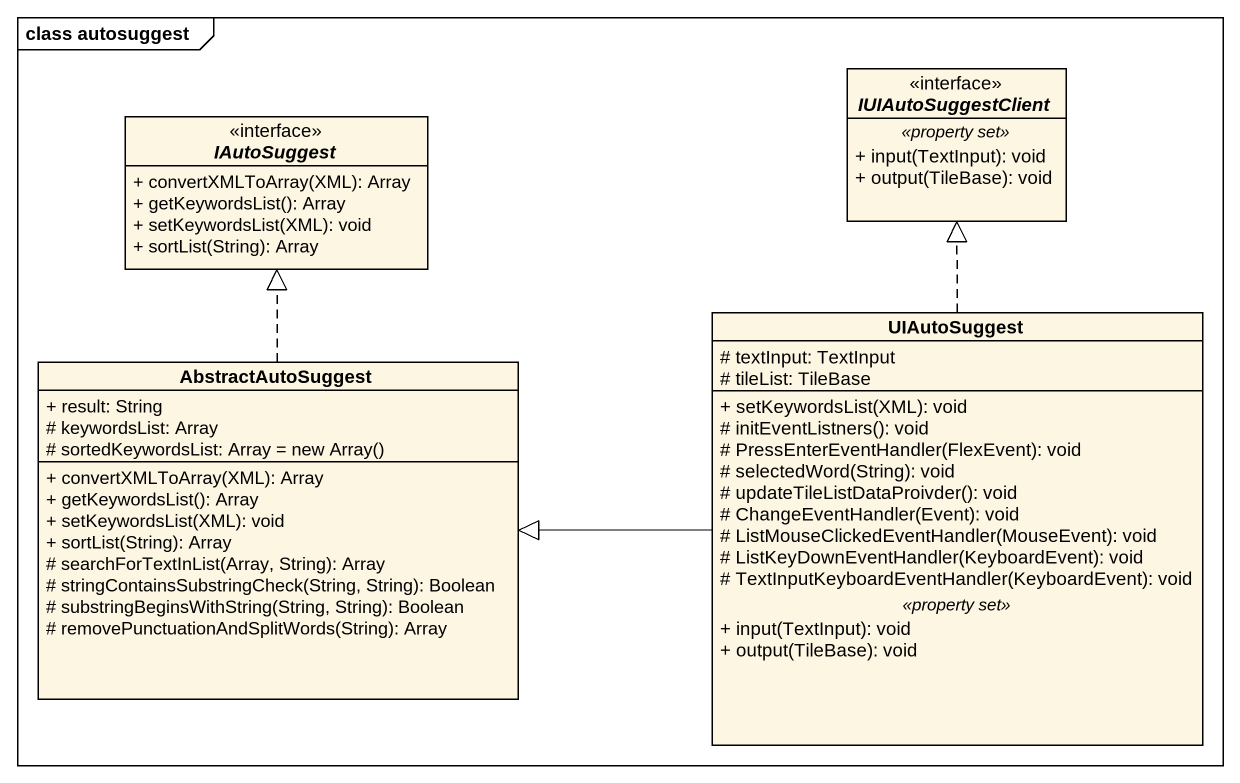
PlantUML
@startuml
mainframe class autosuggest
hide circle
hide empty members
skinparam classAttributeIconSize 0
interface IAutoSuggest <<interface>> {
  + convertXMLToArray(XML): Array
  + getKeywordsList(): Array
  + setKeywordsList(XML): void
  + sortList(String): Array
}
interface IUIAutoSuggestClient <<interface>> {
  .. <<property set>> ..
  + input(TextInput): void
  + output(TileBase): void
}
class UIAutoSuggest {
  # textInput: TextInput
  # tileList: TileBase
  --
  + setKeywordsList(XML): void
  # initEventListners(): void
  # PressEnterEventHandler(FlexEvent): void
  # selectedWord(String): void
  # updateTileListDataProivder(): void
  # ChangeEventHandler(Event): void
  # ListMouseClickedEventHandler(MouseEvent): void
  # ListKeyDownEventHandler(KeyboardEvent): void
  # TextInputKeyboardEventHandler(KeyboardEvent): void
  .. <<property set>> ..
  + input(TextInput): void
  + output(TileBase): void
}
class AbstractAutoSuggest {
  + result: String
  # keywordsList: Array
  {field} # sortedKeywordsList: Array = new Array()
  + convertXMLToArray(XML): Array
  + getKeywordsList(): Array
  + setKeywordsList(XML): void
  + sortList(String): Array
  # searchForTextInList(Array, String): Array
  # stringContainsSubstringCheck(String, String): Boolean
  # substringBeginsWithString(String, String): Boolean
  # removePunctuationAndSplitWords(String): Array
}
UIAutoSuggest .up.|> IUIAutoSuggestClient
UIAutoSuggest -left-|> AbstractAutoSuggest
AbstractAutoSuggest .up.|> IAutoSuggest
@enduml
